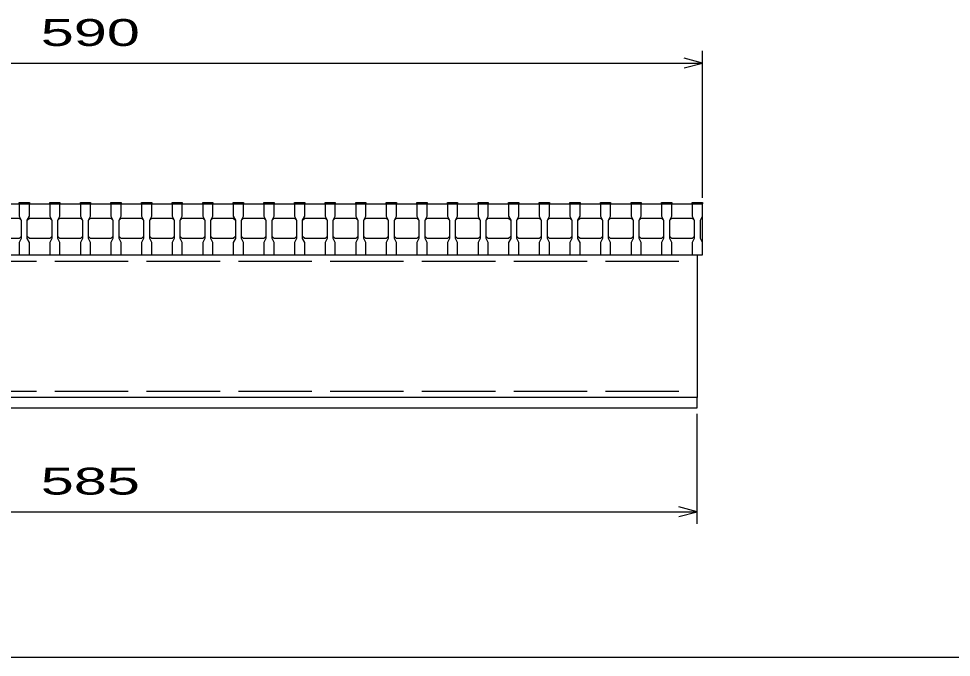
# Model space of a CAD drawing. Units: millimetres, scale not verified. Extents: x -1092 to 1042, y -770 to 629.
# Drawn here: x -590.2 to -132.9, y -690.9 to -377.7 of the extents above; entities that cross this region are included whole.
import ezdxf
from ezdxf.enums import TextEntityAlignment as Align

# ---------------------------------------------------------------- set-up
doc = ezdxf.new("R2010")
doc.units = ezdxf.units.MM
doc.header["$LTSCALE"] = 6
doc.linetypes.add('DASHED', pattern=[7.5, 6, -1.5])
for name, color, linetype, lineweight in [('0_2', 150, 'Continuous', 25), ('16', 3, 'Continuous', 25), ('22', 4, 'Continuous', 25)]:
    doc.layers.add(name, color=color, linetype=linetype, lineweight=lineweight)
doc.styles.add('ベクトル', font='')
doc.styles.get('ベクトル').set_extended_font_data('ベクトル')

msp = doc.modelspace()

# ---------------------------------------------------------------- linework, layer by layer
at = {"layer": '0_2'}
msp.add_line((1041.6, -690.9), (-1034.4, -690.9), dxfattribs=at)
at = {"layer": '16'}
for p, q in [((-845, -468.5), (-255, -468.5)), ((-590, -468.5), (-590, -467.8)), ((-590, -467.8), (-585, -467.8)), ((-590, -468.5), (-590, -474.5)), ((-585, -468.5), (-590, -468.5)), ((-585, -467.8), (-585, -468.5)), ((-585, -474.5), (-585, -468.5)), ((-575, -468.5), (-575, -467.8)), ((-575, -467.8), (-570, -467.8)), ((-575, -468.5), (-575, -474.5)), ((-570, -468.5), (-575, -468.5)), ((-570, -467.8), (-570, -468.5)), ((-570, -474.5), (-570, -468.5)), ((-560, -468.5), (-560, -467.8)), ((-560, -467.8), (-555, -467.8)), ((-560, -468.5), (-560, -474.5)), ((-555, -468.5), (-560, -468.5)), ((-555, -467.8), (-555, -468.5)), ((-555, -474.5), (-555, -468.5)), ((-545, -468.5), (-545, -467.8)), ((-545, -467.8), (-540, -467.8)), ((-545, -468.5), (-545, -474.5)), ((-540, -468.5), (-545, -468.5)), ((-540, -467.8), (-540, -468.5)), ((-540, -474.5), (-540, -468.5)), ((-530, -468.5), (-530, -467.8)), ((-530, -467.8), (-525, -467.8)), ((-530, -468.5), (-530, -474.5)), ((-525, -468.5), (-530, -468.5)), ((-525, -467.8), (-525, -468.5)), ((-525, -474.5), (-525, -468.5)), ((-515, -468.5), (-515, -467.8)), ((-515, -467.8), (-510, -467.8)), ((-515, -468.5), (-515, -474.5)), ((-510, -468.5), (-515, -468.5)), ((-510, -467.8), (-510, -468.5)), ((-510, -474.5), (-510, -468.5)), ((-500, -468.5), (-500, -467.8)), ((-500, -467.8), (-495, -467.8)), ((-500, -468.5), (-500, -474.5)), ((-495, -468.5), (-500, -468.5)), ((-495, -467.8), (-495, -468.5)), ((-495, -474.5), (-495, -468.5)), ((-485, -468.5), (-485, -467.8)), ((-485, -467.8), (-480, -467.8)), ((-485, -468.5), (-485, -474.5)), ((-480, -468.5), (-485, -468.5)), ((-480, -467.8), (-480, -468.5)), ((-480, -474.5), (-480, -468.5)), ((-470, -468.5), (-470, -467.8)), ((-470, -467.8), (-465, -467.8)), ((-470, -468.5), (-470, -474.5)), ((-465, -468.5), (-470, -468.5)), ((-465, -467.8), (-465, -468.5)), ((-465, -474.5), (-465, -468.5)), ((-455, -468.5), (-455, -467.8)), ((-455, -467.8), (-450, -467.8)), ((-455, -468.5), (-455, -474.5)), ((-450, -468.5), (-455, -468.5)), ((-450, -467.8), (-450, -468.5)), ((-450, -474.5), (-450, -468.5)), ((-440, -468.5), (-440, -467.8)), ((-440, -467.8), (-435, -467.8)), ((-440, -468.5), (-440, -474.5)), ((-435, -468.5), (-440, -468.5)), ((-435, -467.8), (-435, -468.5)), ((-435, -474.5), (-435, -468.5)), ((-425, -468.5), (-425, -467.8)), ((-425, -467.8), (-420, -467.8)), ((-425, -468.5), (-425, -474.5)), ((-420, -468.5), (-425, -468.5)), ((-420, -467.8), (-420, -468.5)), ((-420, -474.5), (-420, -468.5)), ((-410, -468.5), (-410, -467.8)), ((-410, -467.8), (-405, -467.8)), ((-410, -468.5), (-410, -474.5)), ((-405, -468.5), (-410, -468.5)), ((-405, -467.8), (-405, -468.5)), ((-405, -474.5), (-405, -468.5)), ((-395, -468.5), (-395, -467.8)), ((-395, -467.8), (-390, -467.8)), ((-395, -468.5), (-395, -474.5)), ((-390, -468.5), (-395, -468.5)), ((-390, -467.8), (-390, -468.5)), ((-390, -474.5), (-390, -468.5)), ((-380, -468.5), (-380, -467.8)), ((-380, -467.8), (-375, -467.8)), ((-380, -468.5), (-380, -474.5)), ((-375, -468.5), (-380, -468.5)), ((-375, -467.8), (-375, -468.5)), ((-375, -474.5), (-375, -468.5)), ((-365, -468.5), (-365, -467.8)), ((-365, -467.8), (-360, -467.8)), ((-365, -468.5), (-365, -474.5)), ((-360, -468.5), (-365, -468.5)), ((-360, -467.8), (-360, -468.5)), ((-360, -474.5), (-360, -468.5)), ((-350, -468.5), (-350, -467.8)), ((-350, -467.8), (-345, -467.8)), ((-350, -468.5), (-350, -474.5)), ((-345, -468.5), (-350, -468.5)), ((-345, -467.8), (-345, -468.5)), ((-345, -474.5), (-345, -468.5)), ((-335, -468.5), (-335, -467.8)), ((-335, -467.8), (-330, -467.8)), ((-335, -468.5), (-335, -474.5)), ((-330, -468.5), (-335, -468.5)), ((-330, -467.8), (-330, -468.5)), ((-330, -474.5), (-330, -468.5)), ((-320, -468.5), (-320, -467.8)), ((-320, -467.8), (-315, -467.8)), ((-320, -468.5), (-320, -474.5)), ((-315, -468.5), (-320, -468.5)), ((-315, -467.8), (-315, -468.5)), ((-315, -474.5), (-315, -468.5)), ((-305, -468.5), (-305, -467.8)), ((-305, -467.8), (-300, -467.8)), ((-305, -468.5), (-305, -474.5)), ((-300, -468.5), (-305, -468.5)), ((-300, -467.8), (-300, -468.5)), ((-300, -474.5), (-300, -468.5)), ((-290, -468.5), (-290, -467.8)), ((-290, -467.8), (-285, -467.8)), ((-290, -468.5), (-290, -474.5)), ((-285, -468.5), (-290, -468.5)), ((-285, -467.8), (-285, -468.5)), ((-285, -474.5), (-285, -468.5)), ((-275, -468.5), (-275, -467.8)), ((-275, -467.8), (-270, -467.8)), ((-275, -468.5), (-275, -474.5)), ((-270, -468.5), (-275, -468.5)), ((-270, -467.8), (-270, -468.5)), ((-270, -474.5), (-270, -468.5)), ((-260, -468.5), (-260, -467.8)), ((-260, -467.8), (-255, -467.8)), ((-260, -468.5), (-260, -474.5)), ((-255, -468.5), (-260, -468.5)), ((-255, -467.8), (-255, -468.5)), ((-255, -474.5), (-255, -468.5)), ((-255, -493.5), (-255, -468.5)), ((-600, -475.5), (-590, -475.5)), ((-590, -474.5), (-589, -476.5)), ((-590, -475.5), (-589, -476.5)), ((-586, -476.5), (-585, -474.5)), ((-586, -476.5), (-585, -475.5)), ((-585, -475.5), (-575, -475.5)), ((-575, -474.5), (-574, -476.5)), ((-575, -475.5), (-574, -476.5)), ((-571, -476.5), (-570, -474.5)), ((-571, -476.5), (-570, -475.5)), ((-570, -475.5), (-560, -475.5)), ((-560, -474.5), (-559, -476.5)), ((-560, -475.5), (-559, -476.5)), ((-556, -476.5), (-555, -474.5)), ((-556, -476.5), (-555, -475.5)), ((-555, -475.5), (-545, -475.5)), ((-545, -474.5), (-544, -476.5)), ((-545, -475.5), (-544, -476.5)), ((-541, -476.5), (-540, -474.5)), ((-541, -476.5), (-540, -475.5)), ((-540, -475.5), (-530, -475.5)), ((-530, -474.5), (-529, -476.5)), ((-530, -475.5), (-529, -476.5)), ((-526, -476.5), (-525, -474.5)), ((-526, -476.5), (-525, -475.5)), ((-525, -475.5), (-515, -475.5)), ((-515, -474.5), (-514, -476.5)), ((-515, -475.5), (-514, -476.5)), ((-511, -476.5), (-510, -474.5)), ((-511, -476.5), (-510, -475.5)), ((-510, -475.5), (-500, -475.5)), ((-500, -474.5), (-499, -476.5)), ((-500, -475.5), (-499, -476.5)), ((-496, -476.5), (-495, -474.5)), ((-496, -476.5), (-495, -475.5)), ((-495, -475.5), (-485, -475.5)), ((-485, -474.5), (-484, -476.5)), ((-485, -475.5), (-484, -476.5)), ((-481, -476.5), (-480, -474.5)), ((-481, -476.5), (-480, -475.5)), ((-480, -475.5), (-470, -475.5)), ((-470, -474.5), (-469, -476.5)), ((-470, -475.5), (-469, -476.5)), ((-466, -476.5), (-465, -474.5)), ((-466, -476.5), (-465, -475.5)), ((-465, -475.5), (-455, -475.5)), ((-455, -474.5), (-454, -476.5)), ((-455, -475.5), (-454, -476.5)), ((-451, -476.5), (-450, -474.5)), ((-451, -476.5), (-450, -475.5)), ((-450, -475.5), (-440, -475.5)), ((-440, -474.5), (-439, -476.5)), ((-440, -475.5), (-439, -476.5)), ((-436, -476.5), (-435, -474.5)), ((-436, -476.5), (-435, -475.5)), ((-435, -475.5), (-425, -475.5)), ((-425, -474.5), (-424, -476.5)), ((-425, -475.5), (-424, -476.5)), ((-421, -476.5), (-420, -474.5)), ((-421, -476.5), (-420, -475.5)), ((-420, -475.5), (-410, -475.5)), ((-410, -474.5), (-409, -476.5)), ((-410, -475.5), (-409, -476.5)), ((-406, -476.5), (-405, -474.5)), ((-406, -476.5), (-405, -475.5)), ((-405, -475.5), (-395, -475.5)), ((-395, -474.5), (-394, -476.5)), ((-395, -475.5), (-394, -476.5)), ((-391, -476.5), (-390, -474.5)), ((-391, -476.5), (-390, -475.5)), ((-390, -475.5), (-380, -475.5)), ((-380, -474.5), (-379, -476.5)), ((-380, -475.5), (-379, -476.5)), ((-376, -476.5), (-375, -474.5)), ((-376, -476.5), (-375, -475.5)), ((-375, -475.5), (-365, -475.5)), ((-365, -474.5), (-364, -476.5)), ((-365, -475.5), (-364, -476.5)), ((-361, -476.5), (-360, -474.5)), ((-361, -476.5), (-360, -475.5)), ((-360, -475.5), (-350, -475.5)), ((-350, -474.5), (-349, -476.5)), ((-350, -475.5), (-349, -476.5)), ((-346, -476.5), (-345, -474.5)), ((-346, -476.5), (-345, -475.5)), ((-345, -475.5), (-335, -475.5)), ((-335, -474.5), (-334, -476.5)), ((-335, -475.5), (-334, -476.5)), ((-331, -476.5), (-330, -474.5)), ((-331, -476.5), (-330, -475.5)), ((-330, -475.5), (-320, -475.5)), ((-320, -474.5), (-319, -476.5)), ((-320, -475.5), (-319, -476.5)), ((-316, -476.5), (-315, -474.5)), ((-316, -476.5), (-315, -475.5)), ((-315, -475.5), (-305, -475.5)), ((-305, -474.5), (-304, -476.5)), ((-305, -475.5), (-304, -476.5)), ((-301, -476.5), (-300, -474.5)), ((-301, -476.5), (-300, -475.5)), ((-300, -475.5), (-290, -475.5)), ((-290, -474.5), (-289, -476.5)), ((-290, -475.5), (-289, -476.5)), ((-286, -476.5), (-285, -474.5)), ((-286, -476.5), (-285, -475.5)), ((-285, -475.5), (-275, -475.5)), ((-275, -474.5), (-274, -476.5)), ((-275, -475.5), (-274, -476.5)), ((-271, -476.5), (-270, -474.5)), ((-271, -476.5), (-270, -475.5)), ((-270, -475.5), (-260, -475.5)), ((-260, -474.5), (-259, -476.5)), ((-260, -475.5), (-259, -476.5)), ((-256, -476.5), (-255, -474.5)), ((-589, -476.5), (-589, -485.5)), ((-586, -485.5), (-586, -476.5)), ((-574, -476.5), (-574, -485.5)), ((-571, -485.5), (-571, -476.5)), ((-559, -476.5), (-559, -485.5)), ((-556, -485.5), (-556, -476.5)), ((-544, -476.5), (-544, -485.5)), ((-541, -485.5), (-541, -476.5)), ((-529, -476.5), (-529, -485.5)), ((-526, -485.5), (-526, -476.5)), ((-514, -476.5), (-514, -485.5)), ((-511, -485.5), (-511, -476.5)), ((-499, -476.5), (-499, -485.5)), ((-496, -485.5), (-496, -476.5)), ((-484, -476.5), (-484, -485.5)), ((-481, -485.5), (-481, -476.5)), ((-469, -476.5), (-469, -485.5)), ((-466, -485.5), (-466, -476.5)), ((-454, -476.5), (-454, -485.5)), ((-451, -485.5), (-451, -476.5)), ((-439, -476.5), (-439, -485.5)), ((-436, -485.5), (-436, -476.5)), ((-424, -476.5), (-424, -485.5)), ((-421, -485.5), (-421, -476.5)), ((-409, -476.5), (-409, -485.5)), ((-406, -485.5), (-406, -476.5)), ((-394, -476.5), (-394, -485.5)), ((-391, -485.5), (-391, -476.5)), ((-379, -476.5), (-379, -485.5)), ((-376, -485.5), (-376, -476.5)), ((-364, -476.5), (-364, -485.5)), ((-361, -485.5), (-361, -476.5)), ((-349, -476.5), (-349, -485.5)), ((-346, -485.5), (-346, -476.5)), ((-334, -476.5), (-334, -485.5)), ((-331, -485.5), (-331, -476.5)), ((-319, -476.5), (-319, -485.5)), ((-316, -485.5), (-316, -476.5)), ((-304, -476.5), (-304, -485.5)), ((-301, -485.5), (-301, -476.5)), ((-289, -476.5), (-289, -485.5)), ((-286, -485.5), (-286, -476.5)), ((-274, -476.5), (-274, -485.5)), ((-271, -485.5), (-271, -476.5)), ((-259, -476.5), (-259, -485.5)), ((-256, -485.5), (-256, -476.5)), ((-589, -484.5), (-590, -485.5)), ((-585, -485.5), (-586, -484.5)), ((-574, -484.5), (-575, -485.5)), ((-570, -485.5), (-571, -484.5)), ((-559, -484.5), (-560, -485.5)), ((-555, -485.5), (-556, -484.5)), ((-544, -484.5), (-545, -485.5)), ((-540, -485.5), (-541, -484.5)), ((-529, -484.5), (-530, -485.5)), ((-525, -485.5), (-526, -484.5)), ((-514, -484.5), (-515, -485.5)), ((-510, -485.5), (-511, -484.5)), ((-499, -484.5), (-500, -485.5)), ((-495, -485.5), (-496, -484.5)), ((-484, -484.5), (-485, -485.5)), ((-480, -485.5), (-481, -484.5)), ((-469, -484.5), (-470, -485.5)), ((-465, -485.5), (-466, -484.5)), ((-454, -484.5), (-455, -485.5)), ((-450, -485.5), (-451, -484.5)), ((-439, -484.5), (-440, -485.5)), ((-435, -485.5), (-436, -484.5)), ((-424, -484.5), (-425, -485.5)), ((-420, -485.5), (-421, -484.5)), ((-409, -484.5), (-410, -485.5)), ((-405, -485.5), (-406, -484.5)), ((-394, -484.5), (-395, -485.5)), ((-390, -485.5), (-391, -484.5)), ((-379, -484.5), (-380, -485.5)), ((-375, -485.5), (-376, -484.5)), ((-364, -484.5), (-365, -485.5)), ((-360, -485.5), (-361, -484.5)), ((-349, -484.5), (-350, -485.5)), ((-345, -485.5), (-346, -484.5)), ((-334, -484.5), (-335, -485.5)), ((-330, -485.5), (-331, -484.5)), ((-319, -484.5), (-320, -485.5)), ((-315, -485.5), (-316, -484.5)), ((-304, -484.5), (-305, -485.5)), ((-300, -485.5), (-301, -484.5)), ((-289, -484.5), (-290, -485.5)), ((-285, -485.5), (-286, -484.5)), ((-274, -484.5), (-275, -485.5)), ((-270, -485.5), (-271, -484.5)), ((-259, -484.5), (-260, -485.5)), ((-590, -485.5), (-600, -485.5)), ((-589, -485.5), (-590, -487.5)), ((-590, -487.5), (-590, -493.5)), ((-585, -487.5), (-586, -485.5)), ((-575, -485.5), (-585, -485.5)), ((-585, -493.5), (-585, -487.5)), ((-574, -485.5), (-575, -487.5)), ((-575, -487.5), (-575, -493.5)), ((-570, -487.5), (-571, -485.5)), ((-560, -485.5), (-570, -485.5)), ((-570, -493.5), (-570, -487.5)), ((-559, -485.5), (-560, -487.5)), ((-560, -487.5), (-560, -493.5)), ((-555, -487.5), (-556, -485.5)), ((-545, -485.5), (-555, -485.5)), ((-555, -493.5), (-555, -487.5)), ((-544, -485.5), (-545, -487.5)), ((-545, -487.5), (-545, -493.5)), ((-540, -487.5), (-541, -485.5)), ((-530, -485.5), (-540, -485.5)), ((-540, -493.5), (-540, -487.5)), ((-529, -485.5), (-530, -487.5)), ((-530, -487.5), (-530, -493.5)), ((-525, -487.5), (-526, -485.5)), ((-515, -485.5), (-525, -485.5)), ((-525, -493.5), (-525, -487.5)), ((-514, -485.5), (-515, -487.5)), ((-515, -487.5), (-515, -493.5)), ((-510, -487.5), (-511, -485.5)), ((-500, -485.5), (-510, -485.5)), ((-510, -493.5), (-510, -487.5)), ((-499, -485.5), (-500, -487.5)), ((-500, -487.5), (-500, -493.5)), ((-495, -487.5), (-496, -485.5)), ((-485, -485.5), (-495, -485.5)), ((-495, -493.5), (-495, -487.5)), ((-484, -485.5), (-485, -487.5)), ((-485, -487.5), (-485, -493.5)), ((-480, -487.5), (-481, -485.5)), ((-470, -485.5), (-480, -485.5)), ((-480, -493.5), (-480, -487.5)), ((-469, -485.5), (-470, -487.5)), ((-470, -487.5), (-470, -493.5)), ((-465, -487.5), (-466, -485.5)), ((-455, -485.5), (-465, -485.5)), ((-465, -493.5), (-465, -487.5)), ((-454, -485.5), (-455, -487.5)), ((-455, -487.5), (-455, -493.5)), ((-450, -487.5), (-451, -485.5)), ((-440, -485.5), (-450, -485.5)), ((-450, -493.5), (-450, -487.5)), ((-439, -485.5), (-440, -487.5)), ((-440, -487.5), (-440, -493.5)), ((-435, -487.5), (-436, -485.5)), ((-425, -485.5), (-435, -485.5)), ((-435, -493.5), (-435, -487.5)), ((-424, -485.5), (-425, -487.5)), ((-425, -487.5), (-425, -493.5)), ((-420, -487.5), (-421, -485.5)), ((-410, -485.5), (-420, -485.5)), ((-420, -493.5), (-420, -487.5)), ((-409, -485.5), (-410, -487.5)), ((-410, -487.5), (-410, -493.5)), ((-405, -487.5), (-406, -485.5)), ((-395, -485.5), (-405, -485.5)), ((-405, -493.5), (-405, -487.5)), ((-394, -485.5), (-395, -487.5)), ((-395, -487.5), (-395, -493.5)), ((-390, -487.5), (-391, -485.5)), ((-380, -485.5), (-390, -485.5)), ((-390, -493.5), (-390, -487.5)), ((-379, -485.5), (-380, -487.5)), ((-380, -487.5), (-380, -493.5)), ((-375, -487.5), (-376, -485.5)), ((-365, -485.5), (-375, -485.5)), ((-375, -493.5), (-375, -487.5)), ((-364, -485.5), (-365, -487.5)), ((-365, -487.5), (-365, -493.5)), ((-360, -487.5), (-361, -485.5)), ((-350, -485.5), (-360, -485.5)), ((-360, -493.5), (-360, -487.5)), ((-349, -485.5), (-350, -487.5)), ((-350, -487.5), (-350, -493.5)), ((-345, -487.5), (-346, -485.5)), ((-335, -485.5), (-345, -485.5)), ((-345, -493.5), (-345, -487.5)), ((-334, -485.5), (-335, -487.5)), ((-335, -487.5), (-335, -493.5)), ((-330, -487.5), (-331, -485.5)), ((-320, -485.5), (-330, -485.5)), ((-330, -493.5), (-330, -487.5)), ((-319, -485.5), (-320, -487.5)), ((-320, -487.5), (-320, -493.5)), ((-315, -487.5), (-316, -485.5)), ((-305, -485.5), (-315, -485.5)), ((-315, -493.5), (-315, -487.5)), ((-304, -485.5), (-305, -487.5)), ((-305, -487.5), (-305, -493.5)), ((-300, -487.5), (-301, -485.5)), ((-290, -485.5), (-300, -485.5)), ((-300, -493.5), (-300, -487.5)), ((-289, -485.5), (-290, -487.5)), ((-290, -487.5), (-290, -493.5)), ((-285, -487.5), (-286, -485.5)), ((-275, -485.5), (-285, -485.5)), ((-285, -493.5), (-285, -487.5)), ((-274, -485.5), (-275, -487.5)), ((-275, -487.5), (-275, -493.5)), ((-270, -487.5), (-271, -485.5)), ((-260, -485.5), (-270, -485.5)), ((-270, -493.5), (-270, -487.5)), ((-259, -485.5), (-260, -487.5)), ((-260, -487.5), (-260, -493.5)), ((-255, -487.5), (-256, -485.5)), ((-255, -493.5), (-255, -487.5)), ((-845, -493.5), (-255, -493.5)), ((-842.5, -493.5), (-257.5, -493.5)), ((-590, -493.5), (-585, -493.5)), ((-575, -493.5), (-570, -493.5)), ((-560, -493.5), (-555, -493.5)), ((-545, -493.5), (-540, -493.5)), ((-530, -493.5), (-525, -493.5)), ((-515, -493.5), (-510, -493.5)), ((-500, -493.5), (-495, -493.5)), ((-485, -493.5), (-480, -493.5)), ((-470, -493.5), (-465, -493.5)), ((-455, -493.5), (-450, -493.5)), ((-440, -493.5), (-435, -493.5)), ((-425, -493.5), (-420, -493.5)), ((-410, -493.5), (-405, -493.5)), ((-395, -493.5), (-390, -493.5)), ((-380, -493.5), (-375, -493.5)), ((-365, -493.5), (-360, -493.5)), ((-350, -493.5), (-345, -493.5)), ((-335, -493.5), (-330, -493.5)), ((-320, -493.5), (-315, -493.5)), ((-305, -493.5), (-300, -493.5)), ((-290, -493.5), (-285, -493.5)), ((-275, -493.5), (-270, -493.5)), ((-260, -493.5), (-255, -493.5)), ((-257.5, -493.5), (-257.5, -563.5)), ((-257.5, -563.5), (-842.5, -563.5)), ((-257.5, -563.5), (-842.5, -563.5)), ((-257.5, -568.5), (-257.5, -563.5)), ((-842.5, -568.5), (-257.5, -568.5))]:
    msp.add_line(p, q, dxfattribs=at)
at = {"layer": '16', "linetype": 'DASHED'}
for p, q in [((-842.5, -496.7), (-257.5, -496.7)), ((-842.5, -560.3), (-257.5, -560.3))]:
    msp.add_line(p, q, dxfattribs=at)
at = {"layer": '22'}
for p, q in [((-255, -399.5), (-264, -397.1)), ((-255, -465.5), (-255, -393.5)), ((-845, -399.5), (-255, -399.5)), ((-264, -401.9), (-255, -399.5)), ((-257.5, -625.5), (-257.5, -571.5)), ((-257.5, -619.5), (-266.5, -617.1)), ((-842.5, -619.5), (-257.5, -619.5)), ((-266.5, -621.9), (-257.5, -619.5))]:
    msp.add_line(p, q, dxfattribs=at)

# ---------------------------------------------------------------- texts
at = {"layer": '22', "color": 2, "style": 'ベクトル', "width": 1.65}
for s, p in [(' 590 ', (-587.5, -384.5)), (' 585 ', (-587.5, -604.5))]:
    msp.add_text(s, height=13.2, dxfattribs=at).set_placement(p, align=Align.MIDDLE_LEFT)

doc.saveas('drawing.dxf')
